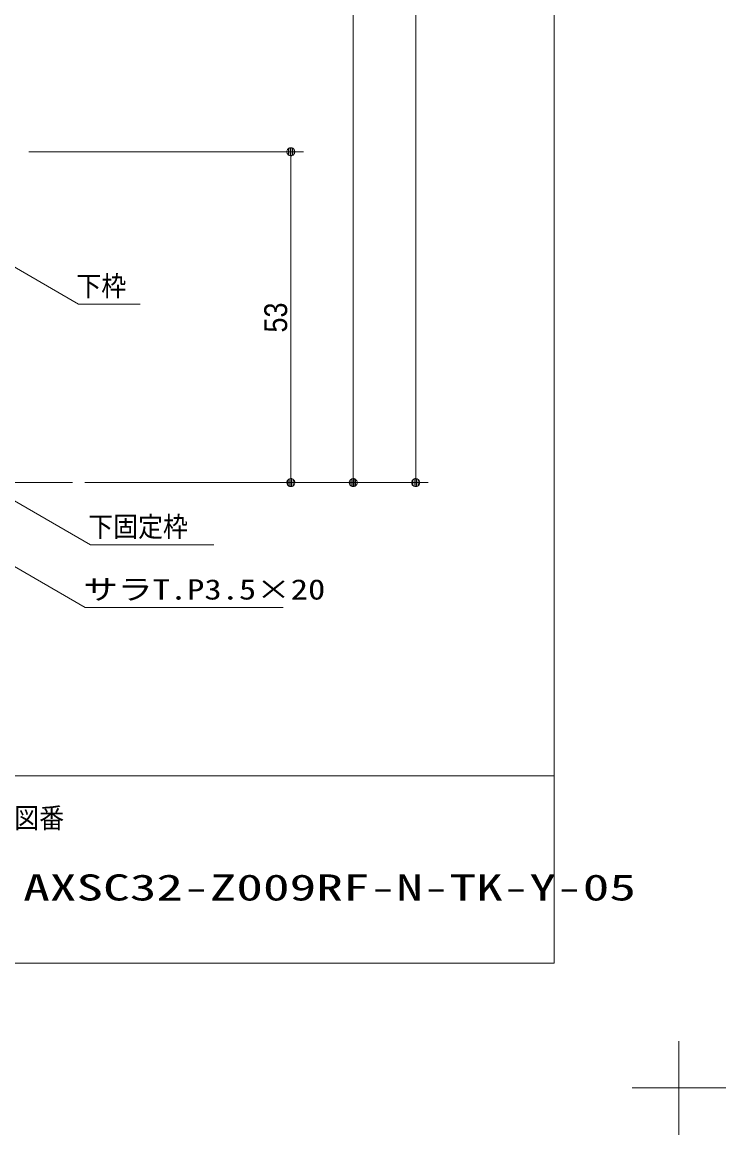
# Model space of a CAD drawing. Units: millimetres, scale not verified. Extents: x -6062 to 6062, y -3045 to 3045.
# Drawn here: x 1360 to 2488, y -3045 to -1262 of the extents above; entities that cross this region are included whole.
import ezdxf
from ezdxf.enums import TextEntityAlignment as Align

# ---------------------------------------------------------------- set-up
doc = ezdxf.new("R2010")
doc.units = ezdxf.units.MM
doc.header["$LTSCALE"] = 20
for name, color, linetype, lineweight in [('0-0_1図面枠', 7, 'Continuous', 9), ('0-1_2寸法-3', 7, 'Continuous', 9), ('0-2_2寸法-1', 7, 'Continuous', 9), ('0-3_0', 7, 'Continuous', 9), ('0-4_3一般', 7, 'Continuous', 9)]:
    doc.layers.add(name, color=color, linetype=linetype, lineweight=lineweight)
doc.styles.add('ＭＳ ゴシック', font='')
doc.styles.add('ＭＳ Ｐゴシック', font='')
doc.styles.get('ＭＳ ゴシック').set_extended_font_data('MS Gothic')
doc.styles.get('ＭＳ Ｐゴシック').set_extended_font_data('MS PGothic')

# ---------------------------------------------------------------- blocks, each defined once
blk = doc.blocks.new('グループ-2')
at = {"layer": '0-4_3一般'}
blk.add_line((44636.2, -40000), (64563.7, -40000), dxfattribs=at)
blk = doc.blocks.new('グループ-32')
at = {"layer": '0-4_3一般'}
blk.add_blockref('グループ-2', (0, 0), dxfattribs=at)
blk = doc.blocks.new('_Dot')
at = {"layer": '0-3_0'}
for p, q in [((-10, 0), (-20, 0)), ((9.78, 2), (-9.78, 2)), ((7.99, 6), (-7.99, 6)), ((9.16, -3.98), (-9.16, -3.98)), ((6, -7.98), (-6, -7.98))]:
    blk.add_line(p, q, dxfattribs=at)
for points in [[(10, 0), (9.92, 1.25), (9.69, 2.49), (9.3, 3.68), (8.76, 4.82), (8.09, 5.88), (7.29, 6.85), (6.37, 7.71), (5.36, 8.44), (4.26, 9.05), (3.09, 9.51), (1.87, 9.82), (0.63, 9.98), (-0.63, 9.98), (-1.87, 9.82), (-3.09, 9.51), (-4.26, 9.05), (-5.36, 8.44), (-6.37, 7.71), (-7.29, 6.85), (-8.09, 5.88), (-8.76, 4.82), (-9.3, 3.68), (-9.69, 2.49), (-9.92, 1.25), (-10, 0), (0, 0)], [(-10, 0), (-9.92, -1.25), (-9.69, -2.49), (-9.3, -3.68), (-8.76, -4.82), (-8.09, -5.88), (-7.29, -6.85), (-6.37, -7.71), (-5.36, -8.44), (-4.26, -9.05), (-3.09, -9.51), (-1.87, -9.82), (-0.63, -9.98), (0.63, -9.98), (1.87, -9.82), (3.09, -9.51), (4.26, -9.05), (5.36, -8.44), (6.37, -7.71), (7.29, -6.85), (8.09, -5.88), (8.76, -4.82), (9.3, -3.68), (9.69, -2.49), (9.92, -1.25), (10, 0), (0, 0)]]:
    blk.add_lwpolyline(points, close=True, dxfattribs=at)
blk = doc.blocks.new('グループ-80')
at = {"layer": '0-0_1図面枠'}
for p, q in [((84000, -57900), (84000, -60900)), ((85500, -59400), (82500, -59400))]:
    blk.add_line(p, q, dxfattribs=at)
blk = doc.blocks.new('グループ-82')
at = {"layer": '0-0_1図面枠'}
blk.add_line((-80000, -49400), (80000, -49400), dxfattribs=at)
blk.add_lwpolyline([(-80000, 55400), (80000, 55400), (80000, -55400), (-80000, -55400)], close=True, dxfattribs=at)
blk = doc.blocks.new('図面枠')
at = {"layer": '0-0_1図面枠'}
for name in ['グループ-80', 'グループ-82']:
    blk.add_blockref(name, (0, 0), dxfattribs=at)
at = {"layer": '0-0_1図面枠', "style": 'ＭＳ ゴシック', "width": 0.9}
blk.add_text('図番', height=650.9, dxfattribs=at).set_placement((62699.9, -51268.3), align=Align.BOTTOM_LEFT)

msp = doc.modelspace()

# ---------------------------------------------------------------- linework, layer by layer
at = {"layer": '0-1_2寸法-3'}
for points in [[(1340.68, -1650.76), (1450.68, -1714.27), (1549.46, -1714.27)], [(1296.43, -2000), (1469.63, -2100), (1667.19, -2100)], [(1190.68, -2043.93), (1461, -2200), (1778.17, -2200)]]:
    msp.add_lwpolyline(points, dxfattribs=at)
at = {"layer": '0-2_2寸法-1'}
for p, q in [((1990.68, 977.53), (1990.68, -1987.29)), ((1890.68, 897.53), (1890.68, -1987.29)), ((1370.68, -1470), (1810.68, -1470)), ((1790.68, -1482.71), (1790.68, -1987.29)), ((1460.68, -2000), (1810.68, -2000)), ((1810.68, -2000), (1910.68, -2000)), ((1910.68, -2000), (2010.68, -2000))]:
    msp.add_line(p, q, dxfattribs=at)

# ---------------------------------------------------------------- block references
at = {"layer": '0-0_1図面枠', "xscale": 0.05, "yscale": 0.05}
msp.add_blockref('図面枠', (-1787.5, 0), dxfattribs=at)
at = {"layer": '0-2_2寸法-1', "xscale": 0.6356201, "yscale": 0.6356201}
for p, rotation in [((1790.68, -1470), 90), ((1790.68, -2000), 270), ((1890.68, -2000), 270), ((1990.68, -2000), 270)]:
    msp.add_blockref('_Dot', p, dxfattribs=dict(at, rotation=rotation))
at = {"layer": '0-4_3一般', "xscale": 0.05, "yscale": 0.05}
msp.add_blockref('グループ-32', (-1787.5, 0), dxfattribs=at)

# ---------------------------------------------------------------- texts
at = {"layer": '0-0_1図面枠', "style": 'ＭＳ ゴシック', "width": 1.5}
msp.add_text('AXSC32-Z009RF-N-TK-Y-05', height=41.84, dxfattribs=at).set_placement((1361.76, -2682.24), align=Align.BOTTOM_LEFT)
at = {"layer": '0-1_2寸法-3', "style": 'ＭＳ ゴシック'}
for s, width, p in [('下枠', 0.9, (1447.03, -1711.09)), ('下固定枠', 0.9, (1465.98, -2096.66)), ('サラT.P3.5×20', 1.25, (1458.12, -2197.23))]:
    msp.add_text(s, height=32.55, dxfattribs=dict(at, width=width)).set_placement(p, align=Align.BOTTOM_LEFT)
at = {"layer": '0-2_2寸法-1', "style": 'ＭＳ Ｐゴシック', "width": 0.9}
msp.add_text('53', height=36.66, rotation=90, dxfattribs=at).set_placement((1795.74, -1759.59), align=Align.BOTTOM_LEFT)

doc.saveas('drawing.dxf')
